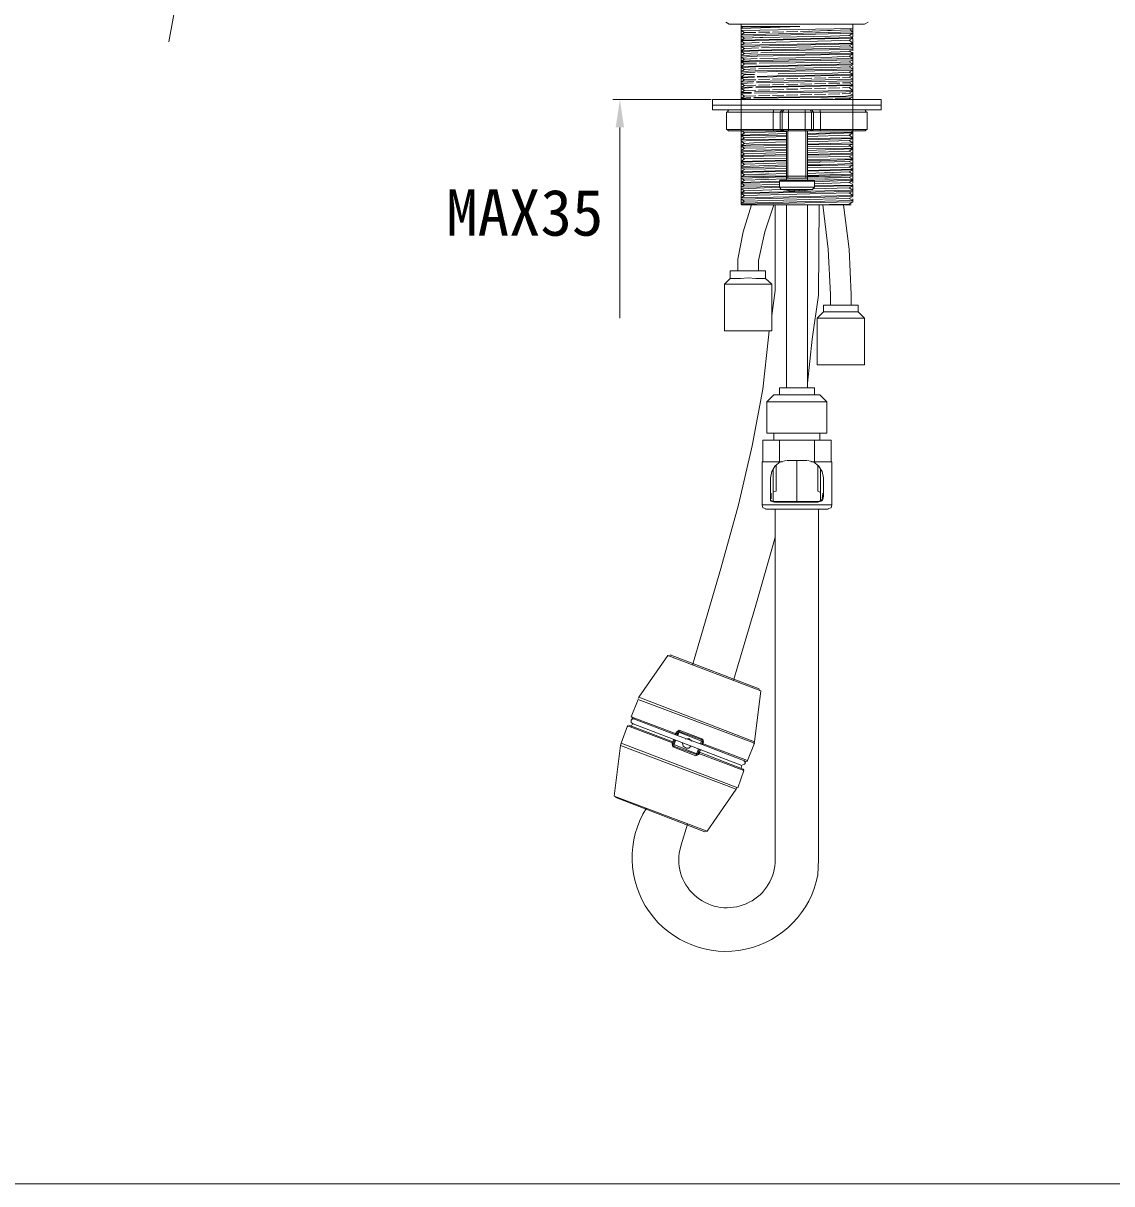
# Model space of a CAD drawing. Units: millimetres, scale not verified. Extents: x -579 to 505, y -296 to 408.
# Drawn here: x -152.1 to 158.8, y -295.6 to 36 of the extents above; entities that cross this region are included whole.
import ezdxf
from ezdxf.enums import TextEntityAlignment as Align

# ---------------------------------------------------------------- set-up
doc = ezdxf.new("R2010")
doc.units = ezdxf.units.MM
doc.header["$LTSCALE"] = 4
doc.linetypes.add('USER6', pattern=[1, 0.8, -0.2])
doc.layers.add('0-0_0', color=7, linetype='Continuous', lineweight=18)
doc.styles.add('ＭＳ ゴシック', font='')
doc.styles.get('ＭＳ ゴシック').set_extended_font_data('MS Gothic')

msp = doc.modelspace()

# ---------------------------------------------------------------- linework, layer by layer
at = {"layer": '0-0_0', "lineweight": 15}
msp.add_line((-68.318, 266.074), (-110.478, 30.681), dxfattribs=at)
at = {"layer": '0-0_0', "linetype": 'USER6'}
for p, q in [((52.938, 35.656), (52.938, 14.357)), ((52.938, 34.461), (52.938, 16.148)), ((53.933, 33.267), (73.241, 33.665)), ((52.938, 17.542), (52.938, 31.077)), ((84.786, 24.11), (84.786, 33.068)), ((53.933, 19.731), (83.791, 20.528)), ((53.933, 18.139), (83.791, 18.935)), ((53.933, 16.746), (83.791, 17.542)), ((53.933, 15.153), (81.8, 15.75)), ((52.938, -15.501), (52.938, 4.006)), ((84.786, -13.51), (84.786, 4.603)), ((52.938, 2.613), (52.938, -15.7)), ((84.786, 1.817), (84.786, -15.103))]:
    msp.add_line(p, q, dxfattribs=at)
at = {"layer": '0-0_0'}
for p, q in [((53.336, 34.859), (69.658, 35.058)), ((72.246, 33.665), (72.445, 33.665)), ((53.933, 30.281), (58.113, 30.48)), ((53.933, 28.689), (57.914, 28.888)), ((53.933, 27.295), (57.715, 27.494)), ((53.933, 25.703), (57.516, 25.902)), ((53.933, 24.31), (57.317, 24.31)), ((52.938, 20.727), (52.938, -9.728)), ((53.933, 22.717), (57.118, 22.916)), ((53.933, 21.324), (56.72, 21.324)), ((84.786, 21.523), (84.786, -9.728)), ((44.378, 14.158), (16.312, 14.158)), ((72.246, 14.158), (79.014, 14.357)), ((81.8, 15.75), (83.791, 15.949)), ((84.388, 14.158), (83.791, 14.556)), ((49.355, 10.973), (48.957, 10.575)), ((88.767, 10.575), (88.369, 10.973)), ((18.303, 6.196), (18.303, -48.345)), ((52.938, 3.807), (65.876, 4.006)), ((53.933, 4.603), (65.876, 5.001)), ((53.933, 3.21), (65.876, 3.608)), ((65.876, 5.201), (65.876, -8.932)), ((66.274, -8.335), (66.274, 5.201)), ((71.45, -8.335), (71.45, 5.201)), ((84.786, 4.802), (71.848, 4.404)), ((71.848, 3.608), (83.791, 4.006)), ((53.933, 0.224), (65.876, 0.423)), ((84.786, 3.21), (71.848, 3.011)), ((71.848, 2.016), (83.791, 2.414)), ((53.933, -1.368), (65.876, -0.97)), ((53.933, -2.762), (65.876, -2.563)), ((71.848, -0.97), (83.791, -0.572)), ((71.848, -2.363), (83.791, -2.164)), ((53.933, -4.354), (65.876, -3.956)), ((53.933, -5.747), (65.876, -5.548)), ((71.848, -5.349), (83.791, -5.15)), ((71.848, -6.942), (83.791, -6.544)), ((53.933, -7.34), (65.876, -6.942)), ((53.933, -8.932), (65.876, -8.534)), ((60.9, -7.738), (76.824, -7.738)), ((73.838, -9.927), (83.791, -9.529)), ((53.933, -10.326), (63.886, -10.126)), ((53.933, -13.311), (83.791, -12.515)), ((68.265, -11.719), (69.459, -11.719)), ((70.255, -11.719), (70.454, -11.719)), ((73.44, -11.321), (73.838, -10.923)), ((73.639, -11.321), (83.791, -11.122)), ((84.786, -10.326), (73.838, -10.525)), ((53.933, -14.904), (83.791, -14.108)), ((65.876, -68.25), (65.876, -15.899)), ((71.848, -68.25), (71.848, -15.899)), ((72.246, -15.899), (83.791, -15.7)), ((63.886, -89.349), (63.886, -83.179)), ((73.838, -89.349), (73.838, -83.179)), ((66.075, -88.951), (71.649, -88.951)), ((61.497, -98.506), (61.497, -99.7)), ((76.028, -99.7), (76.227, -98.506)), ((61.497, -100.695), (61.497, -100.496)), ((74.833, -100.695), (74.833, -100.894)), ((59.905, -102.885), (77.819, -102.885)), ((62.691, -102.885), (62.691, -203.008)), ((32.037, -144.686), (58.511, -154.837)), ((32.634, -144.487), (58.113, -154.24)), ((58.312, -154.837), (58.113, -154.439)), ((23.478, -157.226), (56.72, -169.766)), ((34.625, -167.179), (21.487, -162.202)), ((20.492, -164.79), (33.63, -169.766)), ((33.431, -170.164), (34.028, -168.771)), ((34.426, -167.179), (34.625, -166.98)), ((34.625, -167.378), (34.824, -166.581)), ((41.791, -169.169), (41.592, -168.97)), ((41.99, -168.572), (41.791, -168.771)), ((18.701, -169.766), (18.502, -170.363)), ((33.431, -169.766), (33.232, -169.567)), ((33.431, -170.762), (33.63, -170.563)), ((33.63, -170.363), (33.829, -170.563)), ((40.995, -171.558), (40.596, -172.752)), ((41.99, -169.169), (41.592, -170.164)), ((54.729, -174.743), (41.592, -169.766)), ((41.791, -169.965), (41.99, -170.164)), ((39.999, -173.349), (40.796, -172.951)), ((40.596, -172.553), (53.734, -177.529)), ((16.71, -184.894), (43.184, -194.847)), ((17.108, -185.292), (42.587, -195.046)), ((-68.496, -295.633), (-385.058, -295.633)), ((505.457, -295.633), (-68.496, -295.633))]:
    msp.add_line(p, q, dxfattribs=at)
for points in [[(48.559, 36.253), (49.554, 35.656), (88.17, 35.656), (89.165, 36.253)], [(73.241, 33.665), (77.62, 33.864), (78.416, 33.864), (78.615, 33.864), (83.99, 34.063)], [(53.933, 31.674), (58.312, 31.874), (59.108, 31.874), (78.416, 32.272), (83.791, 32.471)], [(58.909, 30.48), (78.615, 30.878), (83.791, 31.077)], [(58.511, 27.494), (78.615, 27.693), (83.791, 27.892), (84.786, 28.49), (57.914, 28.092), (52.938, 27.892), (53.933, 27.295), (52.938, 26.698), (57.715, 26.897), (84.786, 27.295), (83.791, 28.092)], [(58.71, 28.888), (78.615, 29.286), (83.791, 29.485)], [(57.914, 22.916), (78.814, 23.314), (83.791, 23.513)], [(58.113, 24.509), (78.814, 24.708), (83.791, 24.907)], [(58.312, 25.902), (78.814, 26.3), (83.791, 26.499)], [(56.919, 21.921), (52.938, 21.722), (53.933, 21.324), (52.938, 20.528), (56.72, 20.727)], [(56.72, 20.528), (52.938, 20.328), (53.933, 19.731), (52.938, 19.134), (56.521, 19.333)], [(57.317, 19.333), (84.786, 19.93), (83.791, 20.528), (84.786, 21.125), (57.516, 20.528)], [(57.516, 20.727), (63.089, 20.926), (84.786, 21.324), (83.791, 21.921), (84.786, 22.518), (63.089, 22.12), (57.715, 21.921)], [(63.487, 21.523), (79.014, 21.722), (83.791, 21.921)], [(56.322, 18.935), (52.938, 18.736), (53.933, 18.139), (52.938, 17.542), (56.322, 17.741)], [(56.123, 17.542), (52.938, 17.343), (53.933, 16.746), (52.938, 16.148), (55.924, 16.148)], [(56.72, 16.347), (84.786, 16.746), (83.791, 17.542), (84.786, 18.139), (57.118, 17.542)], [(57.118, 17.741), (84.786, 18.338), (83.791, 18.935), (84.786, 19.532), (57.317, 18.935)], [(55.924, 15.949), (52.938, 15.75), (53.933, 15.153), (52.938, 14.556), (55.724, 14.755)], [(55.724, 14.357), (52.938, 14.357), (53.137, 14.158)], [(56.72, 15.949), (82.796, 16.347), (84.786, 16.546), (83.791, 15.949), (84.786, 15.352), (82.796, 15.153), (56.521, 14.755)], [(79.81, 14.357), (83.791, 14.357), (84.786, 14.954), (56.521, 14.556)], [(92.947, 12.565), (44.777, 12.565), (92.947, 12.565)], [(62.293, 5.201), (62.094, 5.599), (62.094, 10.575), (62.293, 11.172)], [(64.682, 5.201), (64.085, 5.599), (64.085, 10.575), (64.682, 11.172)], [(65.08, 5.201), (64.682, 5.599), (64.682, 10.575), (65.08, 11.172)], [(66.473, 5.201), (66.473, 5.599), (66.473, 10.575), (66.473, 11.172)], [(71.251, 5.201), (71.251, 5.599), (71.251, 10.575), (71.251, 11.172)], [(72.644, 5.201), (73.042, 5.599), (73.042, 10.575), (72.644, 11.172)], [(73.042, 5.201), (73.639, 5.599), (73.639, 10.575), (73.042, 11.172)], [(75.431, 5.201), (75.63, 5.599), (75.63, 10.575), (75.431, 11.172)], [(88.767, 5.599), (88.369, 5.201), (49.355, 5.201), (48.957, 5.599)], [(53.137, 5.201), (53.933, 4.603), (52.938, 4.006)], [(65.876, 4.404), (52.938, 4.006), (52.938, 3.807), (53.933, 3.21), (52.938, 2.613), (65.876, 2.812)], [(72.047, 5.201), (71.848, 5.201), (71.848, -8.932)], [(84.786, 3.011), (84.786, 3.21), (83.791, 4.006), (84.786, 4.603), (71.848, 4.205)], [(84.786, 4.603), (84.786, 4.802), (84.388, 5.201)], [(65.876, 2.613), (55.724, 2.414), (52.938, 2.215), (53.933, 1.618), (52.938, 1.02), (55.724, 1.219), (65.876, 1.419)], [(65.876, 1.02), (52.938, 0.821), (53.933, 0.224), (52.938, -0.373), (65.876, -0.174)], [(53.933, 1.618), (56.521, 1.817), (65.876, 2.016)], [(71.848, 1.419), (84.786, 1.817), (83.791, 2.414), (84.786, 3.011), (71.848, 2.613)], [(71.848, 0.622), (83.791, 0.821), (83.791, 1.02), (84.786, 1.419), (71.848, 1.219)], [(71.848, 0.025), (84.786, 0.224), (83.791, 1.02)], [(71.848, -1.567), (84.786, -1.169), (83.791, -0.572), (84.786, 0.025), (71.848, -0.373)], [(65.876, -0.373), (52.938, -0.771), (53.933, -1.368), (52.938, -1.965), (65.876, -1.567)], [(65.876, -1.965), (52.938, -2.164), (53.933, -2.762), (52.938, -3.558), (65.876, -3.16)], [(71.848, -2.961), (84.786, -2.762), (83.791, -2.164), (84.786, -1.567), (71.848, -1.766)], [(71.848, -3.359), (75.829, -3.359), (84.786, -2.961), (83.791, -3.558), (84.786, -4.155), (75.829, -4.553), (71.848, -4.553)], [(65.876, -3.359), (52.938, -3.757), (53.933, -4.354), (52.938, -4.951), (65.876, -4.553)], [(65.876, -4.951), (52.938, -5.349), (53.933, -5.747), (52.938, -6.544), (65.876, -6.145)], [(65.876, -6.344), (52.938, -6.743), (53.933, -7.34), (52.938, -7.937), (65.876, -7.738)], [(71.848, -3.956), (75.431, -3.757), (83.791, -3.558)], [(71.848, -6.145), (84.786, -5.747), (83.791, -5.15), (84.786, -4.553), (71.848, -4.752)], [(71.848, -7.539), (84.786, -7.141), (83.791, -6.544), (84.786, -5.946), (71.848, -6.344)], [(65.876, -7.937), (52.938, -8.335), (53.933, -8.932), (52.938, -9.529), (63.886, -9.131), (63.886, -10.923), (73.838, -10.923), (73.838, -9.131), (73.639, -8.932), (64.085, -8.932), (63.886, -9.131), (73.838, -9.131)], [(63.886, -9.529), (52.938, -9.728), (53.933, -10.326), (52.938, -10.923), (63.886, -10.724)], [(65.876, -8.335), (71.848, -8.335), (83.791, -8.136), (84.786, -8.733), (73.838, -8.932)], [(83.791, -8.136), (84.786, -7.539), (71.848, -7.937)], [(84.786, -10.126), (83.791, -9.529), (84.786, -8.932), (73.838, -9.33)], [(73.838, -10.724), (84.786, -10.525), (83.791, -11.122), (84.786, -11.719), (52.938, -12.515), (53.933, -11.918), (52.938, -11.321), (63.886, -10.923), (64.284, -11.321)], [(53.933, -11.918), (64.284, -11.52), (64.483, -11.52)], [(70.454, -11.918), (70.653, -11.918), (70.852, -11.918), (71.051, -11.918), (71.251, -11.719), (71.45, -11.719), (71.848, -11.719), (73.44, -11.52), (64.284, -11.52), (65.876, -11.719), (66.274, -11.719), (66.473, -11.719), (66.672, -11.918), (66.871, -11.918), (67.07, -11.918), (67.269, -11.918), (67.469, -11.918), (68.265, -11.918), (68.265, -11.719), (69.459, -11.719), (69.459, -11.918), (70.255, -11.918)], [(55.924, -15.899), (53.535, -23.662), (51.942, -31.425), (51.942, -34.809)], [(62.293, -15.899), (59.705, -23.662), (57.914, -31.823), (57.914, -34.809)], [(61.696, -47.548), (62.691, -40.382), (62.691, -15.899)], [(71.848, -66.856), (73.241, -54.316), (75.033, -41.776), (75.232, -15.899)], [(76.227, -15.899), (77.819, -28.638), (78.416, -41.577), (78.416, -44.563)], [(82.198, -15.899), (83.791, -28.638), (84.388, -41.577), (84.388, -44.563)], [(48.16, -38.591), (54.928, -38.591), (61.696, -38.591)], [(49.753, -36.999), (51.743, -36.999), (51.942, -36.999), (52.341, -36.999), (52.54, -36.999), (52.739, -36.999), (54.928, -36.799), (57.118, -36.999), (57.317, -36.999), (57.715, -36.999), (57.914, -36.999), (59.905, -36.999)], [(74.634, -48.345), (81.402, -48.345), (88.17, -48.345)], [(76.426, -46.553), (78.416, -46.553), (78.814, -46.553), (79.213, -46.553), (81.402, -46.553), (83.592, -46.553), (83.99, -46.553), (84.388, -46.553), (86.378, -46.553)], [(61.696, -51.927), (54.928, -51.927), (60.9, -51.927), (60.701, -53.719), (59.108, -68.648), (56.123, -84.771), (52.142, -101.69), (47.165, -119.804), (41.592, -138.714), (39.004, -147.472)], [(48.16, -51.927), (54.928, -51.927), (48.758, -51.927)], [(74.634, -61.681), (81.402, -61.681), (75.431, -61.681)], [(87.374, -61.681), (81.402, -61.681), (88.17, -61.681)], [(73.838, -70.24), (73.838, -68.25), (68.862, -68.25), (63.886, -68.25), (63.886, -70.24)], [(62.293, -83.179), (62.293, -81.188), (68.862, -81.188), (75.431, -81.188), (75.63, -81.188), (76.028, -81.188), (76.227, -81.188), (76.426, -81.188), (77.421, -81.188), (76.426, -81.188), (75.431, -81.188), (75.033, -81.188), (68.862, -81.188), (68.464, -81.188), (62.293, -81.188), (61.895, -81.188), (61.298, -81.188), (60.303, -81.188), (60.303, -72.231), (62.293, -70.24), (63.886, -70.24), (65.876, -70.24), (66.075, -70.24), (66.274, -70.24), (66.672, -70.24), (68.862, -70.24), (71.051, -70.24), (71.45, -70.24), (71.649, -70.24), (71.848, -70.24), (73.838, -70.24), (75.431, -70.24), (77.421, -72.231), (77.421, -81.188)], [(77.421, -72.231), (76.426, -72.231), (71.45, -72.231), (68.862, -72.231), (66.274, -72.231), (61.298, -72.231), (60.303, -72.231)], [(61.298, -81.188), (60.9, -81.188), (61.298, -81.188)], [(61.298, -81.188), (62.293, -81.188), (61.895, -81.188)], [(75.431, -83.179), (75.431, -81.188), (76.426, -81.188), (76.227, -81.188), (75.431, -81.188)], [(76.227, -81.188), (76.426, -81.188), (76.227, -81.188)], [(76.227, -81.188), (76.426, -81.188), (76.824, -81.188), (76.426, -81.188)], [(59.108, -89.349), (59.108, -83.179), (63.886, -83.179), (73.838, -83.179), (78.615, -83.179), (78.615, -89.349)], [(77.819, -102.686), (78.615, -102.487), (78.814, -101.69), (58.909, -101.69), (58.909, -89.349), (64.682, -89.349)], [(61.298, -100.297), (61.298, -93.927), (61.696, -92.136), (62.691, -90.544), (64.085, -89.349), (65.876, -88.951)], [(68.862, -88.951), (68.862, -100.695), (68.862, -100.894)], [(76.426, -99.302), (76.426, -93.927), (76.028, -92.136), (75.033, -90.544), (73.639, -89.349), (71.848, -88.951)], [(73.042, -89.349), (78.814, -89.349), (78.814, -101.69)], [(62.094, -97.908), (62.89, -97.709), (62.89, -90.345)], [(62.094, -91.34), (62.094, -100.695), (62.094, -91.34)], [(75.63, -98.108), (74.833, -97.709), (74.833, -90.345)], [(75.63, -91.34), (75.63, -100.496), (75.63, -91.34)], [(61.497, -98.307), (61.298, -99.103), (61.497, -99.899)], [(75.829, -100.297), (76.227, -100.098), (76.426, -99.103), (76.227, -98.307)], [(58.909, -101.69), (59.108, -102.487), (59.905, -102.686)], [(62.492, -100.695), (62.094, -100.695), (61.696, -100.496), (61.497, -100.496), (61.298, -100.297), (61.298, -100.496), (62.492, -100.894)], [(62.094, -100.695), (62.094, -100.894), (62.094, -100.695)], [(74.833, -207.387), (75.033, -203.008), (75.033, -102.885)], [(50.748, -151.852), (51.942, -147.672), (57.118, -130.354), (61.895, -113.634), (62.691, -110.847)], [(32.037, -144.686), (23.677, -156.629), (32.037, -144.686)], [(32.037, -144.885), (32.634, -144.686), (32.037, -144.885)], [(58.511, -154.837), (56.72, -169.368), (58.511, -154.837)], [(23.478, -157.226), (21.487, -162.202), (23.478, -157.226)], [(23.677, -156.629), (23.478, -157.027), (23.677, -156.629)], [(23.677, -156.629), (56.72, -169.368), (56.521, -169.965), (56.72, -169.368)], [(21.886, -162.401), (21.687, -162.202), (21.886, -162.401)], [(20.492, -164.79), (18.701, -169.766), (20.492, -164.79)], [(20.492, -164.989), (20.691, -164.79), (20.492, -164.989)], [(20.89, -164.591), (33.431, -169.368), (33.63, -168.771)], [(22.483, -162.799), (21.886, -162.799), (21.487, -163.198), (21.487, -163.795), (22.085, -164.193), (53.137, -176.136)], [(21.886, -164.193), (21.487, -164.989), (21.886, -164.193)], [(21.687, -162.6), (34.227, -167.378), (41.791, -170.164), (54.331, -174.942)], [(34.227, -168.97), (33.63, -170.563), (40.198, -172.951), (39.999, -173.349), (33.431, -170.762), (33.232, -169.965)], [(34.227, -167.378), (34.227, -166.98), (34.625, -166.382), (42.189, -169.368), (41.99, -169.965), (41.791, -170.164)], [(34.625, -166.382), (35.222, -165.984), (41.99, -168.572), (42.189, -169.368)], [(41.194, -169.965), (41.791, -168.771), (35.222, -166.382), (34.824, -167.577)], [(35.222, -165.984), (35.222, -166.382), (35.023, -166.581)], [(38.805, -169.169), (38.009, -168.373), (37.014, -168.572)], [(18.502, -170.363), (16.71, -184.894), (18.502, -170.363)], [(51.942, -182.506), (18.701, -169.766), (18.502, -170.363), (51.544, -182.904), (51.743, -182.506), (51.544, -182.904)], [(40.796, -172.553), (40.995, -172.354), (40.995, -172.553), (40.796, -172.951), (33.232, -169.965), (33.232, -169.766), (33.431, -169.368)], [(36.217, -169.766), (36.416, -170.563), (37.213, -171.16), (38.009, -171.16), (38.606, -170.563)], [(40.796, -171.359), (40.198, -172.951), (40.397, -172.752)], [(41.393, -171.558), (40.995, -172.354), (53.535, -177.131)], [(56.72, -169.766), (54.729, -174.743), (56.72, -169.766)], [(53.336, -175.937), (53.933, -175.738), (54.132, -175.34), (53.734, -174.743)], [(54.729, -174.743), (54.53, -174.942), (54.729, -174.743)], [(53.734, -177.529), (51.942, -182.506), (53.734, -177.529)], [(52.938, -176.932), (53.137, -176.136), (52.938, -176.932)], [(53.535, -177.131), (53.734, -177.33), (53.535, -177.131)], [(17.108, -185.292), (16.909, -184.894), (17.108, -185.292)], [(51.544, -182.904), (43.184, -194.847), (51.544, -182.904)], [(35.222, -201.217), (35.819, -198.828), (37.611, -192.856)], [(43.184, -194.847), (42.587, -195.046), (43.184, -194.847)]]:
    msp.add_lwpolyline(points, dxfattribs=at)
for points in [[(52.938, 34.461), (69.658, 35.058), (52.938, 35.058), (53.336, 34.859)], [(83.99, 34.063), (84.786, 34.461), (52.938, 33.864), (53.933, 33.267), (52.938, 32.67), (84.786, 33.466)], [(83.791, 32.471), (84.786, 33.068), (52.938, 32.272), (53.933, 31.674), (52.938, 31.077), (84.786, 31.874)], [(83.791, 31.077), (84.786, 31.674), (52.938, 30.878), (53.933, 30.281), (52.938, 29.684), (84.786, 30.281)], [(83.791, 29.485), (84.786, 30.082), (52.938, 29.286), (53.933, 28.689), (52.938, 28.092), (57.914, 28.291), (84.786, 28.888)], [(83.791, 26.499), (84.786, 27.096), (57.516, 26.499), (52.938, 26.3), (53.933, 25.703), (52.938, 25.106), (57.516, 25.305), (84.786, 25.902)], [(83.791, 24.907), (84.786, 25.504), (57.317, 24.907), (52.938, 24.907), (53.933, 24.31), (52.938, 23.513), (57.118, 23.712), (84.786, 24.31)], [(83.791, 23.513), (84.786, 24.11), (57.118, 23.513), (52.938, 23.314), (53.933, 22.717), (52.938, 22.12), (56.919, 22.319), (57.715, 22.319), (84.786, 22.916)], [(92.947, 14.158), (44.777, 14.158), (44.777, 12.565), (44.777, 11.172), (65.08, 11.172), (72.644, 11.172), (92.947, 11.172), (92.947, 12.565)], [(88.966, 10.575), (88.966, 5.599), (48.758, 5.599), (48.758, 10.575)], [(84.786, -12.117), (52.938, -12.714), (53.933, -13.311), (52.938, -13.908), (84.786, -13.311), (83.791, -12.515)], [(84.786, -13.51), (52.938, -14.307), (53.933, -14.904), (52.938, -15.501), (84.786, -14.705), (83.791, -14.108)], [(52.938, -15.7), (84.786, -15.103), (83.791, -15.7), (84.388, -15.899), (53.137, -15.899)], [(48.16, -51.927), (48.16, -38.591), (49.753, -36.999), (49.753, -34.809), (54.928, -34.809), (59.905, -34.809), (59.905, -36.999), (61.696, -38.591), (61.696, -51.927), (54.928, -51.927)], [(74.634, -61.681), (74.634, -48.345), (76.426, -46.553), (76.426, -44.563), (81.402, -44.563), (86.378, -44.563), (86.378, -46.553), (88.17, -48.345), (88.17, -61.681), (81.402, -61.681)], [(62.492, -100.695), (74.833, -100.695), (75.63, -100.496), (75.63, -100.695), (75.63, -100.496), (76.227, -99.899), (76.426, -99.302), (76.028, -100.496), (74.833, -100.894), (62.492, -100.894)]]:
    msp.add_lwpolyline(points, close=True, dxfattribs=at)
at = {"layer": '0-0_0', "linetype": 'USER6'}
msp.add_lwpolyline([(84.786, 35.656), (84.786, 14.954), (84.786, 21.125)], dxfattribs=at)
at = {"layer": '0-0_0'}
for centre, radius, start, end in [((48.539, -202.473), 26.75, 147.94908, 349.41509), ((48.9, -202.983), 13.791, 172.64044, 359.89676)]:
    msp.add_arc(centre, radius, start, end, dxfattribs=at)
for points in [[(18.303, 14.158), (17.108, 6.196), (19.497, 6.196)], [(52.938, -7.738), (60.9, -8.932), (60.9, -6.544)], [(84.786, -7.738), (76.824, -6.544), (76.824, -8.932)]]:
    msp.add_solid(points, dxfattribs=at)

# ---------------------------------------------------------------- texts
at = {"layer": '0-0_0', "style": 'ＭＳ ゴシック'}
msp.add_text('MAX35', height=13.2, dxfattribs=at).set_placement((-31.306, -28.712), align=Align.BOTTOM_LEFT)

doc.saveas('drawing.dxf')
